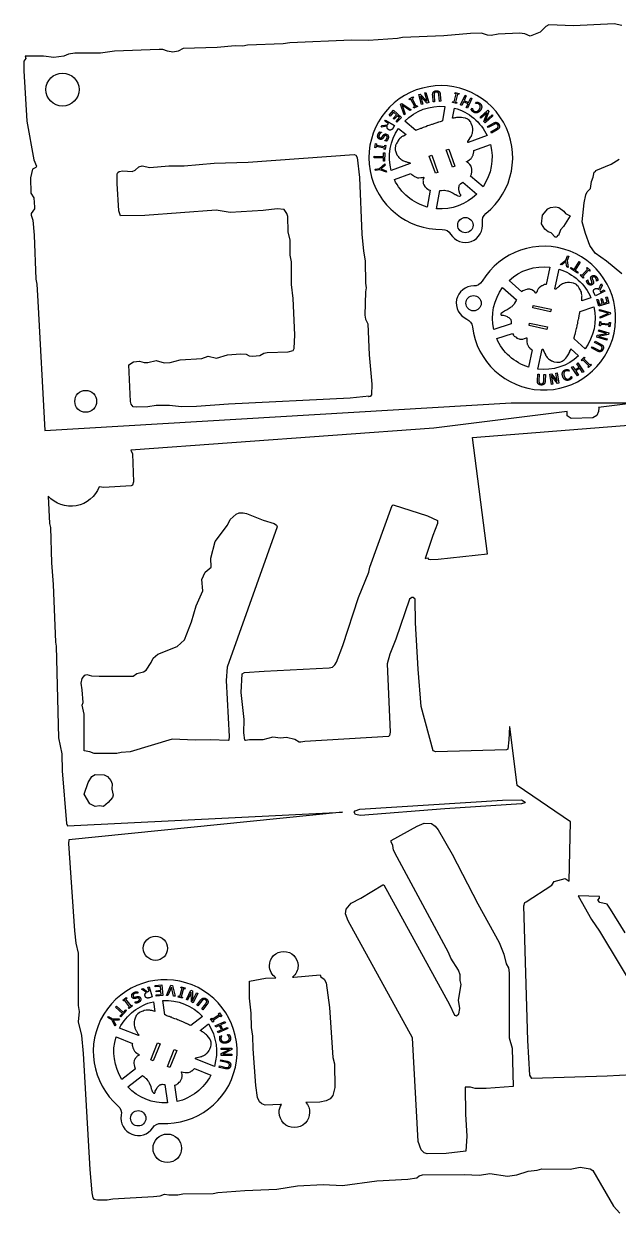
# Model space of a CAD drawing. Header units: millimetres. Extents: x 0 to 263, y -261 to 0.
# Drawn here: x 0 to 124, y -255.2 to -7.1 of the extents above; entities that cross this region are included whole.
import ezdxf

# ---------------------------------------------------------------- set-up
doc = ezdxf.new("R2010")
doc.units = ezdxf.units.MM
doc.layers.add('SCRAP_OUTLINE', color=5, linetype='Continuous')

msp = doc.modelspace()

# ---------------------------------------------------------------- linework, layer by layer
for points in [[(89.05, -50.95, 0.821365), (95.69, -48.53, -0.267689), (96.41, -46.67, 6.023346), (87.3, -49.98, -0.267689)], [(79.48, -27.37, -0.218412), (87.87, -24.31), (87.33, -27.35), (87.07, -27.45), (86.84, -27.53), (86.52, -27.62), (86.4, -27.66), (86.29, -27.68), (86.16, -27.74), (85.73, -27.88), (85.22, -28.06), (85.04, -28.11), (84.71, -28.23), (84.49, -28.33), (84.21, -28.4), (83.88, -28.54), (83.36, -28.73), (83.18, -28.77), (83.02, -28.88), (82.95, -28.9), (82.79, -28.92), (82.66, -29), (82.26, -29.15), (82.07, -29.23), (81.88, -29.29), (81.81, -29.32)], [(92.7, -31.85), (92.67, -31.83), (92.63, -31.77), (92.62, -31.72), (92.63, -31.66), (92.66, -31.6), (92.8, -31.44), (92.94, -31.21), (93.16, -30.88), (93.27, -30.69), (93.36, -30.59), (93.38, -30.55), (93.43, -30.4), (93.49, -30.31), (93.56, -30.06), (93.6, -29.93), (93.65, -29.66), (93.68, -29.39), (93.68, -29.26), (93.69, -28.92), (93.68, -28.83), (93.63, -28.69), (93.61, -28.51), (93.57, -28.38), (93.37, -27.85), (93.24, -27.59), (93.13, -27.43), (93, -27.28), (92.81, -27.13), (92.61, -26.98), (92.14, -26.76), (91.67, -26.67), (91.3, -26.63), (91.06, -26.62), (90.81, -26.62), (90.5, -26.6), (90.42, -26.62), (90.3, -26.65), (90.06, -26.69), (89.94, -26.73), (89.75, -26.74), (89.46, -26.8), (89.84, -24.66, -0.218412), (96.68, -30.4)], [(79.75, -30.2), (79.55, -30.3), (79.2, -30.49), (79.07, -30.55), (78.97, -30.62), (78.82, -30.69), (78.71, -30.8), (78.4, -31.05), (78.23, -31.23), (78.01, -31.55), (77.94, -31.75), (77.91, -31.82), (77.77, -32.03), (77.61, -32.31), (77.57, -32.43), (77.53, -32.61), (77.47, -32.93), (77.48, -33.22), (77.5, -33.43), (77.54, -33.61), (77.67, -34), (77.85, -34.39), (78.01, -34.63), (78.08, -34.76), (78.27, -34.95), (78.4, -35.11), (78.51, -35.21), (78.7, -35.35), (78.9, -35.49), (79.07, -35.58), (79.57, -35.8), (79.61, -35.79), (79.68, -35.8), (79.85, -35.87), (80, -35.91), (80.14, -35.97), (80.27, -35.99), (80.4, -36.04), (80.53, -36.07), (80.59, -36.1), (80.62, -36.13), (80.63, -36.15), (80.6, -36.25), (76.64, -37.69, -0.218412), (78.19, -28.9)], [(93.18, -38.86), (93.38, -38.46), (93.4, -38.4), (93.44, -38.24), (93.45, -38.09), (93.46, -37.77), (93.49, -37.54), (93.46, -37.38), (93.38, -37.04), (93.35, -36.9), (93.32, -36.81), (93.04, -36.41), (92.78, -36.16), (92.57, -35.99), (92.42, -35.89), (92.39, -35.86), (92.38, -35.84), (92.39, -35.81), (92.42, -35.79), (92.67, -35.65), (93.02, -35.43), (93.13, -35.32), (93.35, -35.15), (93.43, -35.06), (93.49, -34.96), (93.71, -34.56), (93.76, -34.45), (93.79, -34.3), (93.85, -34.16), (93.9, -33.81), (93.91, -33.61), (93.9, -33.54), (97.36, -32.28, -0.218412), (95.81, -41.07)], [(80.78, -38.31), (80.85, -38.42), (80.98, -38.55), (81.16, -38.69), (81.23, -38.74), (81.34, -38.8), (81.44, -38.88), (81.54, -38.94), (81.74, -39.02), (82.17, -39.18), (82.28, -39.2), (82.45, -39.18), (82.86, -39.17), (83.03, -39.14), (83.22, -39.13), (83.39, -39.09), (83.42, -39.1), (83.43, -39.11), (83.44, -39.14), (83.44, -39.18), (83.3, -39.56), (83.29, -39.68), (83.3, -39.85), (83.3, -40.24), (83.31, -40.28), (83.35, -40.37), (83.4, -40.55), (83.44, -40.66), (83.67, -41.05), (83.7, -41.09), (83.8, -41.18), (84.03, -41.38), (84.3, -41.58), (84.5, -41.69), (84.72, -41.79), (84.78, -41.8), (84.16, -45.31, -0.218412), (77.32, -39.57)], [(94.52, -42.6, -0.218412), (86.13, -45.66), (86.8, -41.85), (86.95, -41.86), (87.15, -41.83), (87.63, -41.82), (87.8, -41.81), (88.06, -41.84), (88.38, -41.9), (88.53, -41.94), (88.69, -42), (88.9, -42.05), (89.6, -42.38), (90.02, -42.66), (90.15, -42.72), (90.33, -42.85), (90.45, -42.91), (90.55, -42.95), (90.92, -43.03), (90.99, -43.03), (91.08, -43), (91.13, -42.95), (91.16, -42.92), (91.17, -42.87), (91.17, -42.83), (91.15, -42.78), (91.12, -42.71), (90.99, -42.56), (90.95, -42.49), (90.86, -42.01), (90.77, -41.66), (90.78, -41.47), (90.77, -41.25), (90.81, -41.05), (90.83, -40.87), (90.86, -40.78), (90.92, -40.69), (90.99, -40.59), (91.07, -40.49), (91.14, -40.43), (91.41, -40.26), (91.57, -40.12)], [(93.88, -61.77, 0.821365), (92.41, -68.68, -0.267689), (93.61, -70.27, 6.023346), (95.62, -60.79, -0.267689)], [(108.97, -61.45), (108.84, -61.45), (108.67, -61.49), (108.45, -61.57), (108.38, -61.6), (108.27, -61.67), (108.14, -61.71), (108.04, -61.76), (107.86, -61.88), (107.5, -62.16), (107.43, -62.25), (107.35, -62.4), (107.14, -62.75), (107.08, -62.92), (106.99, -63.08), (106.93, -63.25), (106.91, -63.27), (106.89, -63.27), (106.86, -63.27), (106.83, -63.24), (106.58, -62.92), (106.49, -62.85), (106.34, -62.77), (106.01, -62.57), (105.97, -62.55), (105.87, -62.54), (105.69, -62.49), (105.57, -62.46), (105.12, -62.45), (105.07, -62.46), (104.94, -62.49), (104.65, -62.58), (104.33, -62.7), (104.14, -62.81), (103.94, -62.95), (103.89, -62.99), (101.25, -60.61, -0.218412), (109.74, -57.85)], [(116.4, -64.87), (116.42, -64.65), (116.44, -64.25), (116.46, -64.11), (116.46, -63.98), (116.48, -63.82), (116.44, -63.67), (116.39, -63.27), (116.33, -63.04), (116.18, -62.68), (116.05, -62.52), (116, -62.45), (115.9, -62.22), (115.74, -61.94), (115.66, -61.84), (115.53, -61.71), (115.3, -61.49), (115.04, -61.35), (114.86, -61.25), (114.67, -61.19), (114.28, -61.09), (113.85, -61.04), (113.56, -61.05), (113.42, -61.04), (113.16, -61.1), (112.95, -61.12), (112.81, -61.17), (112.59, -61.25), (112.37, -61.35), (112.2, -61.44), (111.75, -61.76), (111.73, -61.79), (111.69, -61.85), (111.54, -61.95), (111.43, -62.06), (111.3, -62.15), (111.21, -62.24), (111.11, -62.33), (111.01, -62.43), (110.95, -62.46), (110.91, -62.47), (110.89, -62.46), (110.82, -62.39), (111.69, -58.27, -0.218412), (118.33, -64.24)], [(98.05, -70.83, -0.218412), (99.91, -62.09), (102.78, -64.68), (102.7, -64.8), (102.62, -64.99), (102.37, -65.39), (102.29, -65.54), (102.13, -65.75), (101.9, -66), (101.79, -66.1), (101.65, -66.2), (101.51, -66.35), (100.85, -66.77), (100.39, -66.98), (100.27, -67.05), (100.06, -67.14), (99.95, -67.21), (99.86, -67.28), (99.6, -67.54), (99.56, -67.61), (99.54, -67.7), (99.55, -67.77), (99.57, -67.81), (99.6, -67.84), (99.64, -67.86), (99.69, -67.88), (99.76, -67.88), (99.96, -67.86), (100.04, -67.86), (100.5, -68.03), (100.85, -68.15), (100.99, -68.26), (101.19, -68.36), (101.34, -68.5), (101.48, -68.61), (101.54, -68.69), (101.59, -68.79), (101.63, -68.89), (101.67, -69.02), (101.69, -69.11), (101.69, -69.43), (101.72, -69.64)], [(118.95, -66.14, -0.218412), (117.09, -74.88), (114.8, -72.81), (114.85, -72.54), (114.9, -72.3), (115, -71.99), (115.03, -71.86), (115.07, -71.75), (115.09, -71.61), (115.2, -71.18), (115.31, -70.64), (115.37, -70.46), (115.44, -70.13), (115.48, -69.88), (115.56, -69.61), (115.62, -69.25), (115.73, -68.71), (115.79, -68.54), (115.79, -68.34), (115.81, -68.28), (115.87, -68.13), (115.87, -67.97), (115.96, -67.56), (115.99, -67.35), (116.04, -67.16), (116.05, -67.08)], [(101.94, -71.67), (102.18, -72.06), (102.21, -72.1), (102.33, -72.22), (102.45, -72.31), (102.71, -72.48), (102.9, -72.63), (103.05, -72.7), (103.37, -72.8), (103.51, -72.86), (103.61, -72.88), (104.09, -72.85), (104.44, -72.76), (104.69, -72.67), (104.86, -72.6), (104.9, -72.59), (104.92, -72.6), (104.94, -72.62), (104.95, -72.66), (104.93, -72.94), (104.93, -73.36), (104.97, -73.51), (104.99, -73.79), (105.03, -73.9), (105.08, -74.01), (105.3, -74.4), (105.37, -74.5), (105.48, -74.61), (105.57, -74.73), (105.84, -74.96), (106, -75.07), (106.07, -75.11), (105.31, -78.7, -0.218412), (98.67, -72.73)], [(108.14, -74.98), (108.17, -74.97), (108.25, -74.96), (108.29, -74.98), (108.34, -75.02), (108.37, -75.08), (108.43, -75.29), (108.56, -75.52), (108.71, -75.89), (108.82, -76.08), (108.86, -76.2), (108.88, -76.25), (108.98, -76.37), (109.03, -76.46), (109.2, -76.66), (109.29, -76.76), (109.49, -76.95), (109.7, -77.11), (109.81, -77.19), (110.1, -77.37), (110.18, -77.41), (110.33, -77.44), (110.49, -77.52), (110.62, -77.56), (111.18, -77.67), (111.47, -77.69), (111.66, -77.68), (111.85, -77.66), (112.08, -77.58), (112.31, -77.48), (112.76, -77.2), (113.08, -76.85), (113.31, -76.56), (113.45, -76.36), (113.58, -76.15), (113.75, -75.9), (113.79, -75.82), (113.82, -75.7), (113.92, -75.48), (113.94, -75.36), (114.03, -75.19), (114.14, -74.91), (115.75, -76.36, -0.218412), (107.26, -79.12)], [(20.34, -234.72, 0.821365), (26.89, -237.36, -0.267689), (28.68, -236.46, 6.023346), (19.69, -232.83, -0.267689)], [(29.01, -210.79, -0.218412), (37.29, -214.13), (34.85, -216.04), (34.59, -215.94), (34.37, -215.84), (34.08, -215.69), (33.96, -215.64), (33.86, -215.58), (33.72, -215.54), (33.31, -215.35), (32.81, -215.15), (32.64, -215.07), (32.32, -214.94), (32.09, -214.86), (31.84, -214.73), (31.49, -214.61), (30.98, -214.4), (30.82, -214.32), (30.63, -214.28), (30.56, -214.25), (30.43, -214.16), (30.28, -214.13), (29.88, -213.98), (29.69, -213.91), (29.5, -213.83), (29.43, -213.81)], [(27.31, -213.08), (27.1, -213.02), (26.71, -212.93), (26.57, -212.89), (26.45, -212.87), (26.29, -212.82), (26.14, -212.82), (25.74, -212.81), (25.5, -212.83), (25.12, -212.91), (24.94, -213.02), (24.86, -213.05), (24.62, -213.11), (24.31, -213.22), (24.2, -213.28), (24.05, -213.38), (23.79, -213.58), (23.6, -213.81), (23.48, -213.97), (23.39, -214.14), (23.22, -214.51), (23.1, -214.92), (23.06, -215.21), (23.03, -215.35), (23.03, -215.62), (23.02, -215.83), (23.04, -215.97), (23.09, -216.21), (23.15, -216.44), (23.2, -216.62), (23.44, -217.12), (23.47, -217.14), (23.52, -217.19), (23.6, -217.35), (23.68, -217.49), (23.74, -217.62), (23.82, -217.73), (23.89, -217.85), (23.97, -217.96), (23.99, -218.02), (23.99, -218.07), (23.99, -218.08), (23.9, -218.14), (19.99, -216.56, -0.218412), (27.03, -211.07)], [(35.83, -222.97), (35.83, -222.93), (35.83, -222.86), (35.86, -222.82), (35.91, -222.78), (35.97, -222.76), (36.19, -222.73), (36.44, -222.65), (36.83, -222.56), (37.03, -222.49), (37.16, -222.47), (37.21, -222.46), (37.35, -222.38), (37.45, -222.35), (37.67, -222.22), (37.79, -222.14), (38.01, -221.98), (38.21, -221.8), (38.3, -221.7), (38.53, -221.45), (38.58, -221.38), (38.64, -221.24), (38.74, -221.09), (38.8, -220.97), (39.01, -220.44), (39.08, -220.16), (39.11, -219.97), (39.11, -219.78), (39.07, -219.54), (39.02, -219.29), (38.82, -218.81), (38.54, -218.43), (38.29, -218.15), (38.12, -217.98), (37.93, -217.82), (37.71, -217.6), (37.64, -217.55), (37.53, -217.5), (37.33, -217.37), (37.21, -217.32), (37.06, -217.2), (36.8, -217.05), (38.52, -215.71, -0.218412), (39.76, -224.55)], [(22.65, -219.8), (22.63, -219.93), (22.64, -220.1), (22.68, -220.33), (22.7, -220.41), (22.75, -220.53), (22.76, -220.66), (22.8, -220.77), (22.89, -220.96), (23.1, -221.37), (23.17, -221.46), (23.31, -221.56), (23.62, -221.83), (23.77, -221.92), (23.92, -222.04), (24.07, -222.13), (24.08, -222.14), (24.09, -222.17), (24.08, -222.2), (24.05, -222.22), (23.69, -222.42), (23.6, -222.49), (23.5, -222.62), (23.24, -222.91), (23.22, -222.95), (23.19, -223.04), (23.1, -223.21), (23.06, -223.32), (22.97, -223.77), (22.97, -223.81), (22.97, -223.95), (23.01, -224.25), (23.08, -224.58), (23.15, -224.8), (23.25, -225.01), (23.29, -225.07), (20.48, -227.26, -0.218412), (19.24, -218.42)], [(31.5, -228.5), (31.92, -228.33), (31.97, -228.3), (32.1, -228.21), (32.22, -228.11), (32.43, -227.88), (32.61, -227.72), (32.7, -227.58), (32.86, -227.28), (32.94, -227.16), (32.98, -227.07), (33.04, -226.59), (33.01, -226.22), (32.96, -225.96), (32.92, -225.78), (32.92, -225.74), (32.93, -225.72), (32.95, -225.71), (32.99, -225.71), (33.27, -225.77), (33.68, -225.84), (33.84, -225.84), (34.11, -225.86), (34.23, -225.84), (34.34, -225.81), (34.77, -225.66), (34.88, -225.61), (35, -225.52), (35.14, -225.46), (35.42, -225.23), (35.55, -225.09), (35.6, -225.03), (39.01, -226.41, -0.218412), (31.97, -231.9)], [(29.99, -232.18, -0.218412), (21.71, -228.84), (24.76, -226.46), (24.86, -226.56), (25.04, -226.67), (25.39, -226.99), (25.52, -227.09), (25.7, -227.29), (25.9, -227.55), (25.99, -227.68), (26.06, -227.83), (26.18, -228), (26.48, -228.72), (26.61, -229.21), (26.66, -229.34), (26.72, -229.56), (26.76, -229.69), (26.81, -229.78), (27.03, -230.09), (27.08, -230.14), (27.17, -230.17), (27.24, -230.17), (27.28, -230.16), (27.32, -230.14), (27.35, -230.1), (27.37, -230.06), (27.39, -229.98), (27.4, -229.78), (27.41, -229.71), (27.67, -229.28), (27.84, -228.96), (27.97, -228.84), (28.11, -228.66), (28.27, -228.54), (28.41, -228.42), (28.49, -228.38), (28.6, -228.34), (28.71, -228.32), (28.84, -228.3), (28.94, -228.3), (29.25, -228.35), (29.46, -228.36)]]:
    msp.add_lwpolyline(points, format="xyb", close=True)
for points in [[(83.01, -23.95), (82.4, -21.83), (82.71, -21.74), (84.17, -23.3), (83.65, -21.47), (83.91, -21.4), (84.52, -23.51), (84.12, -23.63), (82.79, -22.2), (83.27, -23.87)], [(89.93, -21.61), (89.99, -21.39), (90.81, -21.6), (90.76, -21.82), (90.49, -21.75), (90.06, -23.45), (90.33, -23.52), (90.28, -23.73), (89.45, -23.53), (89.51, -23.31), (89.78, -23.38), (90.2, -21.68)], [(91.14, -24), (92.06, -22), (92.32, -22.12), (91.87, -23.1), (92.8, -23.52), (93.24, -22.54), (93.51, -22.67), (92.59, -24.67), (92.33, -24.55), (92.69, -23.76), (91.77, -23.34), (91.41, -24.12)], [(79.57, -25.92), (79.33, -26.09), (78.63, -23.87), (78.88, -23.69), (80.8, -25.01), (80.55, -25.19), (78.97, -24.08)], [(80.53, -22.92), (80.43, -22.72), (81.19, -22.34), (81.29, -22.54), (81.04, -22.66), (81.82, -24.23), (82.07, -24.11), (82.17, -24.31), (81.41, -24.69), (81.31, -24.49), (81.56, -24.36), (80.78, -22.79)], [(76.23, -26.15), (77.16, -25.13), (78.78, -26.62), (77.85, -27.63), (77.66, -27.46), (78.39, -26.66), (77.95, -26.25), (77.27, -27), (77.08, -26.82), (77.76, -26.08), (77.16, -25.52), (76.42, -26.32)], [(95.2, -26.59), (96.84, -25.12), (97.06, -25.37), (96.29, -27.36), (97.71, -26.09), (97.89, -26.29), (96.25, -27.76), (95.97, -27.45), (96.68, -25.63), (95.38, -26.79)], [(73.46, -32.95), (73.24, -32.91), (73.39, -32.07), (73.61, -32.11), (73.56, -32.39), (75.28, -32.7), (75.33, -32.43), (75.56, -32.47), (75.4, -33.3), (75.18, -33.26), (75.23, -32.99), (73.51, -32.68)], [(73.09, -35.01), (73.09, -34.72), (75.03, -34.74), (75.04, -34), (75.3, -34), (75.28, -35.77), (75.02, -35.77), (75.03, -35.03)], [(85.9, -38.25), (84.6, -34.68), (85.11, -34.49), (86.41, -38.07)], [(89.43, -36.97), (88.13, -33.39), (88.65, -33.21), (89.95, -36.78)], [(75.6, -37.72), (75.66, -38.02), (74.31, -37.52), (73.36, -37.7), (73.3, -37.41), (74.23, -37.24), (75.33, -36.27), (75.39, -36.59), (74.54, -37.33)], [(112.23, -57.37), (111.94, -57.26), (113.08, -56.38), (113.43, -55.48), (113.7, -55.58), (113.36, -56.46), (113.6, -57.9), (113.29, -57.78), (113.11, -56.68)], [(115.85, -56.67), (116.09, -56.83), (115.05, -58.47), (115.67, -58.86), (115.53, -59.08), (114.04, -58.13), (114.18, -57.91), (114.81, -58.31)], [(117.4, -58.08), (117.55, -57.91), (118.18, -58.49), (118.03, -58.65), (117.82, -58.47), (116.64, -59.76), (116.85, -59.95), (116.7, -60.11), (116.07, -59.54), (116.22, -59.37), (116.43, -59.56), (117.61, -58.27)], [(121.7, -64.04), (122.07, -65.36), (119.95, -65.95), (119.58, -64.62), (119.83, -64.56), (120.12, -65.6), (120.7, -65.44), (120.43, -64.46), (120.68, -64.39), (120.95, -65.37), (121.74, -65.15), (121.45, -64.11)], [(106.31, -65.82), (110.03, -66.61), (109.92, -67.14), (106.2, -66.35)], [(120.13, -66.98), (120.11, -66.69), (122.36, -67.28), (122.38, -67.59), (120.25, -68.51), (120.22, -68.2), (122, -67.45)], [(122.16, -69.39), (122.39, -69.42), (122.3, -70.26), (122.08, -70.24), (122.11, -69.96), (120.36, -69.79), (120.34, -70.07), (120.11, -70.05), (120.2, -69.2), (120.42, -69.22), (120.39, -69.5), (122.13, -69.67)], [(105.53, -69.5), (109.25, -70.29), (109.14, -70.82), (105.42, -70.03)], [(119.98, -70.95), (122.09, -71.55), (122, -71.87), (119.91, -72.28), (121.73, -72.8), (121.66, -73.07), (119.54, -72.46), (119.66, -72.06), (121.58, -71.69), (119.9, -71.21)], [(118.29, -78.06), (118.44, -78.22), (117.83, -78.81), (117.67, -78.65), (117.87, -78.46), (116.66, -77.19), (116.46, -77.39), (116.3, -77.23), (116.92, -76.64), (117.07, -76.8), (116.87, -76.99), (118.09, -78.25)], [(115.62, -77.82), (116.83, -79.65), (116.59, -79.81), (115.99, -78.92), (115.15, -79.47), (115.74, -80.37), (115.5, -80.53), (114.29, -78.7), (114.53, -78.54), (115.01, -79.26), (115.85, -78.7), (115.37, -77.98)], [(111.27, -79.89), (111.65, -82.06), (111.33, -82.11), (110.04, -80.41), (110.37, -82.28), (110.1, -82.33), (109.72, -80.16), (110.13, -80.09), (111.3, -81.65), (111.01, -79.94)], [(27.41, -207.71), (28.78, -207.58), (28.99, -209.77), (27.62, -209.9), (27.6, -209.64), (28.68, -209.54), (28.62, -208.94), (27.61, -209.04), (27.59, -208.78), (28.59, -208.68), (28.51, -207.87), (27.44, -207.97)], [(30.04, -209.77), (29.75, -209.74), (30.71, -207.63), (31.03, -207.66), (31.57, -209.92), (31.26, -209.89), (30.83, -208.01)], [(32.77, -208.19), (32.83, -207.97), (33.65, -208.2), (33.59, -208.42), (33.32, -208.34), (32.85, -210.03), (33.12, -210.1), (33.06, -210.32), (32.24, -210.09), (32.3, -209.87), (32.57, -209.95), (33.04, -208.26)], [(20.8, -210.91), (20.66, -210.74), (21.34, -210.21), (21.47, -210.39), (21.25, -210.56), (22.32, -211.95), (22.54, -211.78), (22.68, -211.96), (22.01, -212.48), (21.87, -212.3), (22.09, -212.13), (21.02, -210.74)], [(33.92, -210.61), (34.88, -208.63), (35.17, -208.78), (35.22, -210.91), (36.05, -209.2), (36.3, -209.32), (35.33, -211.3), (34.96, -211.12), (34.92, -209.16), (34.16, -210.73)], [(19.14, -212.2), (19.34, -211.98), (20.77, -213.29), (21.27, -212.75), (21.46, -212.92), (20.27, -214.23), (20.07, -214.05), (20.57, -213.51)], [(19.2, -215.89), (19.04, -216.15), (18.38, -214.88), (17.54, -214.37), (17.7, -214.12), (18.5, -214.61), (19.96, -214.63), (19.79, -214.91), (18.67, -214.89)], [(40.63, -213.51), (40.82, -213.38), (41.29, -214.09), (41.1, -214.22), (40.95, -213.98), (39.49, -214.96), (39.65, -215.19), (39.46, -215.32), (38.99, -214.61), (39.18, -214.48), (39.33, -214.72), (40.79, -213.74)], [(39.93, -216.09), (41.95, -215.22), (42.06, -215.49), (41.07, -215.92), (41.48, -216.85), (42.46, -216.42), (42.58, -216.69), (40.56, -217.56), (40.45, -217.29), (41.24, -216.95), (40.83, -216.02), (40.04, -216.36)], [(26.49, -223.18), (27.92, -219.65), (28.43, -219.86), (27, -223.38)], [(41.21, -220.73), (43.41, -220.74), (43.41, -221.07), (41.51, -222.04), (43.41, -222.04), (43.41, -222.31), (41.21, -222.31), (41.21, -221.89), (42.95, -221.01), (41.21, -221.01)], [(29.98, -224.58), (31.4, -221.06), (31.91, -221.26), (30.49, -224.79)]]:
    msp.add_lwpolyline(points, close=True)
for points in [[(85.6, -21.96), (85.7, -23.34), (85.4, -23.36), (85.31, -21.99)], [(86.9, -21.88), (86.99, -23.25), (86.7, -23.27), (86.61, -21.9)], [(93.34, -24.93), (93.55, -24.65), (93.57, -24.66)], [(94.28, -23.69), (94.27, -23.68), (94.47, -23.4)], [(75.82, -28.45), (74.59, -28.62), (74.79, -28.29), (75.9, -28.15), (76.07, -27.87), (75.32, -27.41), (75.48, -27.16), (77.36, -28.3), (77.06, -28.79)], [(74.3, -29.59), (74.65, -29.71), (74.64, -29.73)], [(98.12, -28.06), (96.92, -28.74), (96.78, -28.49), (97.97, -27.81)], [(98.76, -29.19), (97.57, -29.87), (97.42, -29.62), (98.61, -28.94)], [(75.67, -31.58), (75.34, -31.47), (75.34, -31.44)], [(117.39, -60.67), (117.67, -60.46), (117.68, -60.48)], [(119.97, -62.47), (120.47, -61.34), (120.64, -61.68), (120.18, -62.69), (120.33, -62.99), (121.11, -62.6), (121.24, -62.86), (119.28, -63.85), (119.02, -63.34)], [(119.81, -60.58), (119.52, -60.8), (119.5, -60.79)], [(120.29, -74.2), (119.07, -73.55), (119.21, -73.29), (120.42, -73.94)], [(119.67, -75.34), (118.46, -74.7), (118.6, -74.44), (119.81, -75.09)], [(113.66, -79.19), (113.79, -79.52), (113.77, -79.53)], [(107.18, -81.53), (107.24, -80.15), (107.53, -80.17), (107.47, -81.54)], [(108.48, -81.58), (108.53, -80.21), (108.83, -80.22), (108.77, -81.59)], [(114.22, -80.65), (114.24, -80.64), (114.37, -80.96)], [(25.57, -209.14), (24.54, -208.45), (24.9, -208.34), (25.82, -208.98), (26.14, -208.88), (25.89, -208.04), (26.17, -207.96), (26.8, -210.07), (26.26, -210.23)], [(23.68, -208.98), (23.85, -209.3), (23.83, -209.31)], [(37.18, -210.87), (36.33, -211.96), (36.1, -211.78), (36.94, -210.7)], [(23.35, -211.37), (23.19, -211.07), (23.21, -211.06)], [(38.2, -211.68), (37.35, -212.76), (37.12, -212.58), (37.96, -211.5)], [(40.94, -218.26), (41.29, -218.19), (41.29, -218.21)], [(42.47, -217.97), (42.46, -217.95), (42.81, -217.88)], [(42.4, -223.78), (41.05, -223.49), (41.11, -223.2), (42.45, -223.49)], [(42.11, -225.05), (40.77, -224.76), (40.83, -224.47), (42.18, -224.76)]]:
    msp.add_lwpolyline(points)
for centre in [(92.13, -49.08), (93.83, -65.37), (23.88, -235.39)]:
    msp.add_circle(centre, 1.6)
for points in [[(85.31, -21.99), (85.29, -21.76), (85.36, -21.42), (85.47, -21.3)], [(85.47, -21.3), (85.57, -21.19), (85.84, -21.07), (86.05, -21.06)], [(85.67, -21.52), (85.62, -21.61), (85.59, -21.81), (85.6, -21.96)], [(86.06, -21.31), (85.93, -21.32), (85.72, -21.42), (85.67, -21.52)], [(86.05, -21.06), (86.24, -21.05), (86.53, -21.13), (86.64, -21.22)], [(86.48, -21.46), (86.42, -21.38), (86.21, -21.3), (86.06, -21.31)], [(86.61, -21.9), (86.6, -21.75), (86.54, -21.54), (86.48, -21.46)], [(86.64, -21.22), (86.77, -21.33), (86.88, -21.64), (86.9, -21.88)], [(93.57, -24.66), (93.58, -24.71), (93.62, -24.87), (93.66, -24.96)], [(94.58, -23.69), (94.48, -23.68), (94.33, -23.69), (94.28, -23.69)], [(94.47, -23.4), (94.55, -23.41), (94.69, -23.44), (94.78, -23.47)], [(94.98, -23.85), (94.88, -23.78), (94.67, -23.7), (94.58, -23.69)], [(94.78, -23.47), (94.88, -23.5), (95.03, -23.57), (95.14, -23.65)], [(95.24, -24.32), (95.23, -24.17), (95.1, -23.94), (94.98, -23.85)], [(95.01, -24.97), (95.14, -24.79), (95.25, -24.46), (95.24, -24.32)], [(95.14, -23.65), (95.31, -23.78), (95.51, -24.11), (95.53, -24.31)], [(95.53, -24.31), (95.56, -24.5), (95.42, -24.93), (95.25, -25.15)], [(93.5, -25.21), (93.46, -25.15), (93.38, -25.01), (93.34, -24.93)], [(93.78, -25.48), (93.69, -25.42), (93.55, -25.28), (93.5, -25.21)], [(93.66, -24.96), (93.7, -25.04), (93.83, -25.21), (93.93, -25.28)], [(94.54, -25.66), (94.34, -25.7), (93.96, -25.62), (93.78, -25.48)], [(93.93, -25.28), (94.04, -25.37), (94.31, -25.42), (94.46, -25.39)], [(94.46, -25.39), (94.6, -25.35), (94.88, -25.14), (95.01, -24.97)], [(95.25, -25.15), (95.09, -25.37), (94.73, -25.62), (94.54, -25.66)], [(73.89, -30.21), (73.98, -29.98), (74.18, -29.7), (74.3, -29.59)], [(74.64, -29.73), (74.46, -29.82), (74.2, -30.11), (74.14, -30.27)], [(76.13, -29.17), (75.93, -29.05), (75.78, -28.67), (75.82, -28.45)], [(76.67, -29.21), (76.55, -29.27), (76.28, -29.26), (76.13, -29.17)], [(77.06, -28.79), (76.96, -28.95), (76.8, -29.15), (76.67, -29.21)], [(97.97, -27.81), (98.17, -27.7), (98.5, -27.61), (98.66, -27.66)], [(98.55, -27.93), (98.45, -27.92), (98.25, -27.99), (98.12, -28.06)], [(98.91, -28.19), (98.84, -28.07), (98.65, -27.93), (98.55, -27.93)], [(98.61, -28.94), (98.75, -28.86), (98.91, -28.73), (98.95, -28.64)], [(98.66, -27.66), (98.8, -27.7), (99.02, -27.89), (99.12, -28.07)], [(99.24, -28.68), (99.19, -28.84), (98.96, -29.08), (98.76, -29.19)], [(98.95, -28.64), (99, -28.54), (98.98, -28.32), (98.91, -28.19)], [(99.12, -28.07), (99.22, -28.24), (99.27, -28.54), (99.24, -28.68)], [(73.89, -30.82), (73.83, -30.68), (73.83, -30.4), (73.89, -30.21)], [(74.26, -31.16), (74.13, -31.12), (73.94, -30.93), (73.89, -30.82)], [(74.14, -30.27), (74.06, -30.5), (74.16, -30.8), (74.32, -30.86)], [(74.93, -30.94), (74.78, -31.13), (74.45, -31.23), (74.26, -31.16)], [(74.32, -30.86), (74.44, -30.91), (74.64, -30.84), (74.73, -30.72)], [(74.73, -30.72), (74.79, -30.64), (74.88, -30.49), (74.96, -30.38)], [(75.19, -30.56), (75.13, -30.64), (74.98, -30.87), (74.93, -30.94)], [(74.96, -30.38), (75.02, -30.28), (75.17, -30.15), (75.26, -30.11)], [(75.61, -30.4), (75.48, -30.36), (75.27, -30.44), (75.19, -30.56)], [(75.26, -30.11), (75.35, -30.07), (75.56, -30.06), (75.69, -30.11)], [(75.34, -31.44), (75.47, -31.38), (75.72, -31.12), (75.78, -30.95)], [(75.78, -30.95), (75.85, -30.76), (75.76, -30.46), (75.61, -30.4)], [(76.02, -31.02), (75.96, -31.19), (75.78, -31.48), (75.67, -31.58)], [(75.69, -30.11), (75.94, -30.2), (76.13, -30.72), (76.02, -31.02)], [(117.68, -61.28), (117.57, -61.13), (117.42, -60.83), (117.39, -60.67)], [(117.68, -60.48), (117.67, -60.62), (117.76, -60.97), (117.87, -61.11)], [(118.63, -61.47), (118.42, -61.64), (117.88, -61.53), (117.68, -61.28)], [(117.87, -61.11), (117.99, -61.27), (118.3, -61.35), (118.42, -61.25)], [(118.33, -60.39), (118.24, -60.17), (118.33, -59.83), (118.49, -59.7)], [(118.51, -60.82), (118.48, -60.73), (118.36, -60.48), (118.33, -60.39)], [(118.42, -61.25), (118.53, -61.17), (118.57, -60.95), (118.51, -60.82)], [(118.49, -59.7), (118.6, -59.62), (118.86, -59.55), (118.99, -59.57)], [(118.72, -59.91), (118.62, -60), (118.57, -60.2), (118.62, -60.34)], [(118.62, -60.34), (118.66, -60.43), (118.73, -60.59), (118.79, -60.71)], [(118.86, -61.12), (118.84, -61.22), (118.73, -61.39), (118.63, -61.47)], [(119.31, -60.08), (119.16, -59.88), (118.85, -59.81), (118.72, -59.91)], [(118.79, -60.71), (118.83, -60.82), (118.87, -61.02), (118.86, -61.12)], [(118.99, -59.57), (119.13, -59.6), (119.37, -59.74), (119.5, -59.9)], [(119.5, -60.79), (119.52, -60.59), (119.41, -60.21), (119.31, -60.08)], [(119.5, -59.9), (119.64, -60.09), (119.77, -60.42), (119.81, -60.58)], [(118.87, -62.79), (118.89, -62.65), (119.04, -62.43), (119.19, -62.35)], [(119.02, -63.34), (118.94, -63.17), (118.86, -62.93), (118.87, -62.79)], [(119.19, -62.35), (119.4, -62.24), (119.81, -62.31), (119.97, -62.47)], [(120.63, -74.49), (120.58, -74.4), (120.42, -74.27), (120.29, -74.2)], [(120.42, -73.94), (120.62, -74.05), (120.87, -74.28), (120.91, -74.44)], [(120.36, -75.47), (120.2, -75.52), (119.88, -75.46), (119.67, -75.34)], [(119.81, -75.09), (119.94, -75.16), (120.14, -75.22), (120.24, -75.21)], [(120.24, -75.21), (120.35, -75.2), (120.52, -75.07), (120.59, -74.94)], [(120.81, -75.05), (120.72, -75.23), (120.5, -75.43), (120.36, -75.47)], [(120.59, -74.94), (120.66, -74.82), (120.68, -74.58), (120.63, -74.49)], [(120.91, -74.44), (120.95, -74.58), (120.91, -74.88), (120.81, -75.05)], [(112.41, -79.81), (112.48, -79.63), (112.76, -79.35), (112.96, -79.27)], [(112.96, -79.27), (113.07, -79.23), (113.26, -79.19), (113.35, -79.18)], [(113.35, -79.18), (113.42, -79.18), (113.58, -79.18), (113.66, -79.19)], [(107.36, -82.2), (107.25, -82.09), (107.17, -81.76), (107.18, -81.53)], [(107.47, -81.54), (107.47, -81.69), (107.5, -81.9), (107.55, -81.98)], [(108.37, -82.02), (108.43, -81.94), (108.47, -81.73), (108.48, -81.58)], [(108.77, -81.59), (108.76, -81.82), (108.66, -82.14), (108.53, -82.25)], [(112.46, -80.7), (112.36, -80.44), (112.34, -80.01), (112.41, -79.81)], [(113.03, -81.38), (112.86, -81.3), (112.57, -80.95), (112.46, -80.7)], [(112.69, -79.89), (112.64, -80.03), (112.67, -80.39), (112.75, -80.58)], [(113.05, -79.5), (112.92, -79.55), (112.73, -79.75), (112.69, -79.89)], [(112.75, -80.58), (112.83, -80.79), (113.05, -81.06), (113.18, -81.13)], [(113.8, -81.39), (113.6, -81.47), (113.21, -81.47), (113.03, -81.38)], [(113.47, -79.45), (113.38, -79.44), (113.17, -79.46), (113.05, -79.5)], [(113.18, -81.13), (113.31, -81.19), (113.58, -81.2), (113.71, -81.15)], [(113.77, -79.53), (113.72, -79.51), (113.57, -79.46), (113.47, -79.45)], [(113.71, -81.15), (113.83, -81.11), (114, -80.97), (114.06, -80.9)], [(114.14, -81.19), (114.06, -81.25), (113.92, -81.34), (113.8, -81.39)], [(114.06, -80.9), (114.12, -80.82), (114.2, -80.69), (114.22, -80.65)], [(114.37, -80.96), (114.31, -81.02), (114.21, -81.13), (114.14, -81.19)], [(107.94, -82.43), (107.75, -82.42), (107.46, -82.31), (107.36, -82.2)], [(107.55, -81.98), (107.61, -82.08), (107.8, -82.18), (107.95, -82.18)], [(108.53, -82.25), (108.43, -82.35), (108.14, -82.44), (107.94, -82.43)], [(107.95, -82.18), (108.09, -82.19), (108.31, -82.1), (108.37, -82.02)], [(22.59, -210.12), (22.53, -210), (22.5, -209.73), (22.54, -209.61)], [(22.54, -209.61), (22.59, -209.48), (22.78, -209.26), (22.96, -209.16)], [(23.23, -210.4), (23, -210.45), (22.68, -210.3), (22.59, -210.12)], [(23.1, -209.38), (22.88, -209.49), (22.76, -209.79), (22.83, -209.93)], [(22.83, -209.93), (22.9, -210.05), (23.09, -210.13), (23.23, -210.1)], [(22.96, -209.16), (23.17, -209.05), (23.51, -208.98), (23.68, -208.98)], [(23.83, -209.31), (23.64, -209.26), (23.24, -209.3), (23.1, -209.38)], [(23.23, -210.1), (23.34, -210.08), (23.5, -210.04), (23.63, -210)], [(23.69, -210.29), (23.59, -210.31), (23.32, -210.38), (23.23, -210.4)], [(23.63, -210), (23.74, -209.98), (23.95, -209.97), (24.04, -210.01)], [(24.1, -210.46), (24.03, -210.34), (23.83, -210.26), (23.69, -210.29)], [(23.86, -210.98), (24.04, -210.88), (24.17, -210.6), (24.1, -210.46)], [(24.35, -210.29), (24.48, -210.53), (24.28, -211.04), (24, -211.19)], [(24.04, -210.01), (24.14, -210.04), (24.29, -210.18), (24.35, -210.29)], [(25.31, -209.89), (25.24, -209.66), (25.39, -209.28), (25.57, -209.14)], [(25.69, -210.28), (25.56, -210.24), (25.36, -210.06), (25.31, -209.89)], [(26.26, -210.23), (26.08, -210.28), (25.82, -210.32), (25.69, -210.28)], [(36.94, -210.7), (37.08, -210.51), (37.36, -210.31), (37.52, -210.3)], [(37.52, -210.58), (37.43, -210.62), (37.27, -210.75), (37.18, -210.87)], [(37.52, -210.3), (37.67, -210.28), (37.95, -210.37), (38.11, -210.5)], [(37.95, -210.7), (37.85, -210.61), (37.62, -210.55), (37.52, -210.58)], [(38.16, -211.09), (38.17, -210.98), (38.07, -210.79), (37.95, -210.7)], [(38.11, -210.5), (38.26, -210.62), (38.43, -210.88), (38.44, -211.02)], [(23.21, -211.06), (23.35, -211.09), (23.7, -211.06), (23.86, -210.98)], [(24, -211.19), (23.83, -211.28), (23.51, -211.37), (23.35, -211.37)], [(37.96, -211.5), (38.06, -211.38), (38.16, -211.19), (38.16, -211.09)], [(38.44, -211.02), (38.46, -211.18), (38.34, -211.49), (38.2, -211.68)], [(40.87, -218.57), (40.88, -218.5), (40.92, -218.34), (40.94, -218.26)], [(41.29, -218.21), (41.26, -218.26), (41.19, -218.39), (41.16, -218.49)], [(42.69, -218.16), (42.63, -218.09), (42.51, -217.99), (42.47, -217.97)], [(42.88, -218.56), (42.85, -218.43), (42.75, -218.23), (42.69, -218.16)], [(42.81, -217.88), (42.85, -217.94), (42.94, -218.05), (42.99, -218.14)], [(42.99, -218.14), (43.04, -218.22), (43.1, -218.38), (43.13, -218.51)], [(40.9, -218.96), (40.87, -218.85), (40.87, -218.66), (40.87, -218.57)], [(41.34, -219.6), (41.17, -219.5), (40.94, -219.18), (40.9, -218.96)], [(41.16, -218.49), (41.13, -218.58), (41.12, -218.79), (41.14, -218.91)], [(41.14, -218.91), (41.17, -219.05), (41.33, -219.27), (41.46, -219.34)], [(42.21, -219.7), (41.94, -219.76), (41.51, -219.7), (41.34, -219.6)], [(41.46, -219.34), (41.59, -219.41), (41.94, -219.44), (42.15, -219.4)], [(42.15, -219.4), (42.37, -219.36), (42.67, -219.18), (42.76, -219.07)], [(42.99, -219.26), (42.88, -219.42), (42.49, -219.64), (42.21, -219.7)], [(42.76, -219.07), (42.85, -218.96), (42.91, -218.69), (42.88, -218.56)], [(43.13, -218.51), (43.17, -218.72), (43.1, -219.1), (42.99, -219.26)], [(42.81, -224.99), (42.68, -225.07), (42.34, -225.1), (42.11, -225.05)], [(42.18, -224.76), (42.33, -224.8), (42.54, -224.8), (42.63, -224.76)], [(42.8, -223.97), (42.73, -223.89), (42.54, -223.81), (42.4, -223.78)], [(42.45, -223.49), (42.68, -223.54), (42.98, -223.7), (43.06, -223.84)], [(42.63, -224.76), (42.73, -224.73), (42.86, -224.55), (42.89, -224.4)], [(42.89, -224.4), (42.92, -224.27), (42.88, -224.04), (42.8, -223.97)], [(43.14, -224.46), (43.1, -224.65), (42.93, -224.91), (42.81, -224.99)], [(43.06, -223.84), (43.14, -223.97), (43.18, -224.26), (43.14, -224.46)]]:
    msp.add_open_spline(points, degree=2)
at = {"layer": 'SCRAP_OUTLINE', "color": 5}
msp.add_lwpolyline([(124.79, -7.45), (123.2, -7.08), (114.72, -7.53), (109.53, -7.29), (108.91, -7.64), (107.73, -8.83), (105.65, -9.67), (104.53, -9.21), (103.43, -9.04), (98.94, -9.25), (97.54, -9.5), (96.72, -9.42), (95.51, -9.04), (93.19, -9.1), (87.67, -9.61), (79, -9.93), (78, -10.12), (71.89, -10.57), (68.35, -10.47), (55.49, -11.02), (54.13, -11.23), (46.68, -11.51), (45.67, -11.74), (44.1, -11.69), (40.34, -12), (33.27, -12.24), (32.23, -12.81), (31.11, -12.97), (29.99, -12.81), (29.02, -12.44), (28.23, -12.41), (18.92, -12.82), (16.01, -13.23), (10.64, -13.22), (9.3, -13.39), (8.34, -13.85), (6.29, -14.08), (4.13, -13.83), (0.3, -13.83), (0.46, -14.29), (0.03, -14.87), (0, -16.91), (0.66, -27.38), (2.1, -35.43), (2.63, -36.77), (2.51, -37.06), (1.84, -37.4), (1.4, -39.22), (1.47, -42.39), (2.11, -43.4), (2.27, -45.33), (2.21, -45.7), (1.55, -46.64), (1.55, -47.02), (1.92, -48.01), (2.15, -51.14), (2.51, -60.37), (2.73, -61.37), (2.95, -64.92), (4.38, -91.91), (101.71, -86.12), (127.7, -86.12), (119.92, -87.1), (119.97, -87.2), (119.91, -87.93), (119.54, -88.79), (118.72, -89.28), (114.17, -89.43), (113.4, -88.88), (113.37, -87.93), (85.55, -91.44), (22.34, -96.05), (22.65, -96.77), (22.89, -102.65), (22.67, -103.29), (22.37, -103.43), (16.69, -103.82), (15.76, -103.65, -0.560592), (5.07, -105.59), (5.38, -111.31), (5.54, -112.12), (5.78, -119.55), (6.12, -124.07), (6.59, -136.06), (6.74, -136.87), (7.23, -156.01), (7.94, -159.34), (7.99, -162.89), (8.93, -173.88), (9.1, -174.35), (66.5, -171.51), (9.42, -177.3), (9.36, -178.08), (10.57, -196.26), (10.83, -198.84), (11.37, -200.94), (11.36, -211.83), (11.58, -213.1), (11.38, -215.24), (12.01, -218.14), (12.42, -221.86), (13.78, -246.06), (14.2, -250.91), (14.42, -251.99), (14.63, -252.26), (15.38, -252.42), (17.42, -252.39), (18.61, -252.18), (27.06, -251.71), (28.42, -251.54), (29.34, -251.24), (30.25, -251.38), (32.14, -251.33), (33.16, -251.12), (39.48, -251.09), (40.47, -250.84), (46.15, -250.44), (52.81, -250.15), (57.12, -249.49), (62.43, -249.21), (66.48, -249.37), (73.66, -248.45), (80.12, -248.08), (82.02, -247.82), (82.52, -247.38), (83.17, -247.17), (91.9, -247.12), (95.1, -247.25), (97.2, -246.9), (100.9, -247.45), (102.86, -247.2), (105.23, -246.44), (107.08, -246.21), (108.05, -245.9), (114, -246.02), (116.07, -245.6), (118.16, -245.94), (118.72, -246.25), (123.04, -253.75), (124.38, -255.19)], format="xyb", dxfattribs=at)
for points in [[(4.63, -20.81, -1), (11.53, -20.81, -1)], [(10.64, -85.84, -1), (15.2, -85.84, -1)], [(24.94, -199.92, -1), (30, -199.92, -1)], [(56.32, -205.94), (61.84, -205.44), (61.97, -205.87), (62.64, -206.38), (63.07, -207.12), (63.79, -212.27), (64.46, -222.7), (64.83, -224.05), (64.87, -228.97), (64.48, -230.64), (63.91, -231.34), (63.08, -231.74), (61.78, -232), (58.87, -232.08, -0.179493), (59.64, -234.15, -1), (53.28, -234.15, -0.136974), (53.74, -232.5), (53.58, -232.52), (50.37, -232.63), (49.68, -232.39), (49.19, -231.96), (48.77, -231.08), (48.41, -228.55), (47.84, -220.91), (47.77, -218.25), (47.5, -216.42), (47.41, -213.44), (47.09, -210.31), (47.08, -206.75), (50.42, -206.13), (52.59, -206.06, -0.251884), (51.25, -203.56, -1), (57.23, -203.56, -0.234709), (56.04, -205.94)], [(26.96, -241.65, -1), (32.92, -241.65, -1)]]:
    msp.add_lwpolyline(points, format="xyb", close=True, dxfattribs=at)
for points in [[(55.17, -50.47), (55.12, -47.3), (54.88, -46.63), (54.33, -45.82), (52.88, -45.71), (49.96, -46.04), (43.08, -46.46), (40.17, -45.98), (25.23, -47.05), (20.16, -47.15), (19.81, -46.09), (19.51, -40.38), (19.48, -38.41), (19.61, -38.09), (19.89, -37.89), (20.68, -37.77), (22.63, -37.9), (23.23, -37.61), (23.98, -36.91), (24.67, -36.73), (26.27, -37.04), (30.26, -36.71), (33.43, -36.72), (39.73, -36.15), (46.82, -35.91), (68.94, -34.36), (69.28, -34.45), (69.59, -35), (70.01, -39.13), (70.53, -50.94), (70.85, -54.5), (71.2, -56.52), (71.26, -61.16), (71.42, -62.14), (71.27, -62.99), (71.18, -67.88), (71.26, -68.66), (71.81, -69.7), (72.09, -76.15), (72.61, -82.25), (72.58, -84.46), (72.24, -84.85), (71.95, -84.91), (72.09, -84.78), (68.08, -85.14), (42.72, -86.42), (36.03, -86.93), (32.89, -87.01), (30.37, -86.67), (27.59, -86.69), (25.86, -87), (23.5, -87.06), (22.79, -86.95), (22.37, -86.44), (22.24, -85.89), (21.9, -78.21), (22.88, -77.62), (24.16, -77.47), (25.13, -77.73), (25.89, -77.75), (27.64, -77.32), (29.32, -77.78), (30.53, -77.75), (32.64, -77.21), (37.16, -76.89), (38.49, -76.4), (40.2, -76.81), (42.48, -76.15), (45.22, -75.94), (46.38, -76.02), (47, -76.34), (47.73, -76.44), (49.25, -76.26), (50.11, -75.82), (50.81, -75.67), (55.13, -75.54), (56.19, -75.23), (56.39, -74.79), (56.52, -71.95), (56.17, -64.39), (55.85, -61.48), (55.88, -56.7), (55.56, -55.36), (55.55, -52.19)], [(111.66, -45.37), (112.66, -46.15), (113.05, -46.66), (113.99, -47.11), (112.63, -49.38), (112, -50.06), (111.56, -51.25), (111.35, -51.26), (111.23, -51.58), (110.89, -51.6), (110.01, -50.7), (109.41, -50.47), (108.7, -49.93), (108.03, -48.82), (108.22, -47.02), (109.33, -45.71), (109.86, -45.39), (110.95, -45.28)], [(26.6, -140.32), (26.97, -139.41), (28, -138.59), (32.02, -137), (33.51, -135.6), (34.98, -131.86), (35.96, -128.52), (37.33, -125.36), (37.16, -122.98), (37.86, -121.5), (39.08, -120.45), (39.05, -118.52), (39.92, -115.08), (42.49, -111.69), (43.05, -110.48), (44.28, -109.35), (44.95, -109.12), (45.75, -109.12), (46.49, -109.25), (49.95, -110.62), (52.23, -111.34), (52.71, -111.64), (52.85, -112), (42.41, -141.28), (42.24, -144.05), (42.84, -155.76), (42.77, -156.5), (42.63, -156.59), (38.98, -156.44), (35.78, -156.54), (30.99, -156.28), (22.22, -158.95), (20.35, -159.06), (19.39, -159.27), (14.7, -159.28), (13.78, -158.94), (12.63, -158.75), (12.63, -151.1), (12.16, -149.24), (12.36, -148.66), (12.19, -146), (11.95, -144.62), (12.17, -143.63), (12.77, -142.93), (13.14, -142.82), (14.13, -143.09), (15.72, -143.16), (22.85, -143.19), (23.56, -142.59), (24.95, -142.26), (25.5, -141.88)], [(18.46, -165.62), (18.37, -166.75), (18.68, -167.96), (18.49, -168.48), (17.6, -169.54), (16.63, -170.33), (15.77, -170.2), (14.89, -170.36), (13.8, -169.77), (12.59, -167.8), (13.43, -165.31), (14.23, -164.12), (14.91, -163.68), (16.74, -163.77), (17.48, -164.07), (18.19, -164.94)], [(87.88, -170.81), (70.24, -172.21), (69.21, -172.03), (68.95, -171.55), (69.12, -171.24), (70.1, -170.91), (99.88, -169.04), (103.87, -168.94), (104.62, -169.42), (104.51, -169.61), (103.86, -169.76)], [(88.12, -242.72), (84.19, -242.77), (83.56, -242.59), (82.89, -241.94), (82.29, -240.22), (81.11, -218.59), (67.68, -194.2), (67.13, -192.72), (67.26, -191.75), (68.31, -190.52), (70.34, -189.45), (74.88, -186.66), (75.15, -186.7), (88.83, -211.65), (89.89, -213.85), (90.29, -214), (90.75, -213.61), (90.96, -212.5), (90.69, -210.78), (91.27, -207.47), (91.06, -206.67), (91.04, -205.47), (90.69, -204.47), (89.09, -201.95), (88.61, -200.8), (77.87, -180.94), (77.17, -179.48), (77, -178.46), (76.65, -177.72), (76.62, -177.41), (82.04, -174.48), (83.56, -173.81), (85.07, -173.86), (85.82, -174.44), (86.44, -175.2), (89.35, -180.31), (94.75, -190.63), (99.18, -198.7), (100.14, -201.17), (100.65, -203.2), (101.15, -203.98), (101.26, -205.03), (101.29, -218.6), (101.87, -220.76), (102.09, -228.73), (96.49, -229.16), (94.15, -229.15), (93.2, -228.88), (92.09, -228.88), (92.18, -234.54), (92.46, -239.13), (92.25, -242.26)]]:
    msp.add_lwpolyline(points, close=True, dxfattribs=at)
for points in [[(124.77, -59.21), (121.58, -56.58), (119.22, -54.91), (118.13, -53.33), (117.2, -50.8), (116.53, -48.36), (116.89, -44.41), (117.23, -42.74), (117.51, -42.15), (118.25, -41.45), (118.45, -40), (118.82, -39.08), (118.97, -38.06), (119.28, -37.92), (119.33, -37.66), (122.52, -36.37), (124.2, -35.35)], [(126.85, -226.31), (121.69, -226.6), (106, -227.1), (105.59, -226.38), (105.16, -219.14), (104.35, -191.04), (104.57, -190.39), (104.8, -190.2), (110.2, -186.76), (110.69, -185.96), (112.96, -185.39), (113.77, -185.92), (114.05, -173.56), (102.96, -165.94), (101.38, -153.64), (101.33, -153.72), (101.23, -156.45), (100.98, -158.38), (100.73, -158.55), (85.96, -158.94), (85.41, -158.76), (82.92, -149.52), (82.25, -141.71), (81.71, -132.07), (81.65, -127.13), (81.25, -126.72), (80.99, -126.74), (80.49, -127.12), (77.65, -135.44), (76.4, -138.54), (75.81, -140.59), (76.41, -154.82), (76.29, -155.54), (76.1, -155.75), (58.61, -156.77), (57.81, -156.94), (57.44, -156.93), (56.52, -156.34), (54.78, -155.95), (53.57, -156.12), (51.96, -155.89), (49.84, -156.42), (47.08, -156.41), (46.24, -156.61), (46.09, -156.5), (45.91, -155.01), (45.95, -152.22), (45.37, -146.54), (45.57, -142.68), (46.08, -142.38), (50.16, -142.09), (63.74, -141.43), (64.38, -141.25), (64.89, -140.77), (65.25, -140.21), (66.56, -136.74), (69.85, -126.72), (71.97, -121.48), (72.22, -120.44), (76.87, -107.53), (77.05, -107.44), (84.26, -109.71), (86.29, -110.69), (86.32, -111.35), (85.31, -113.82), (83.74, -118.64), (84.23, -118.46), (84.46, -118.76), (84.83, -118.85), (86.45, -118.75), (96.74, -117.62), (93.61, -93.37), (155.27, -88.52)], [(125.5, -196.73), (122.44, -191.73), (121.71, -190.7), (120.2, -190.34), (119.79, -189.88), (120.1, -189.5), (120.11, -189.09), (115.67, -189.01), (118.45, -193.95), (120.09, -196.38), (128.52, -210.31)]]:
    msp.add_lwpolyline(points, dxfattribs=at)

doc.saveas('drawing.dxf')
